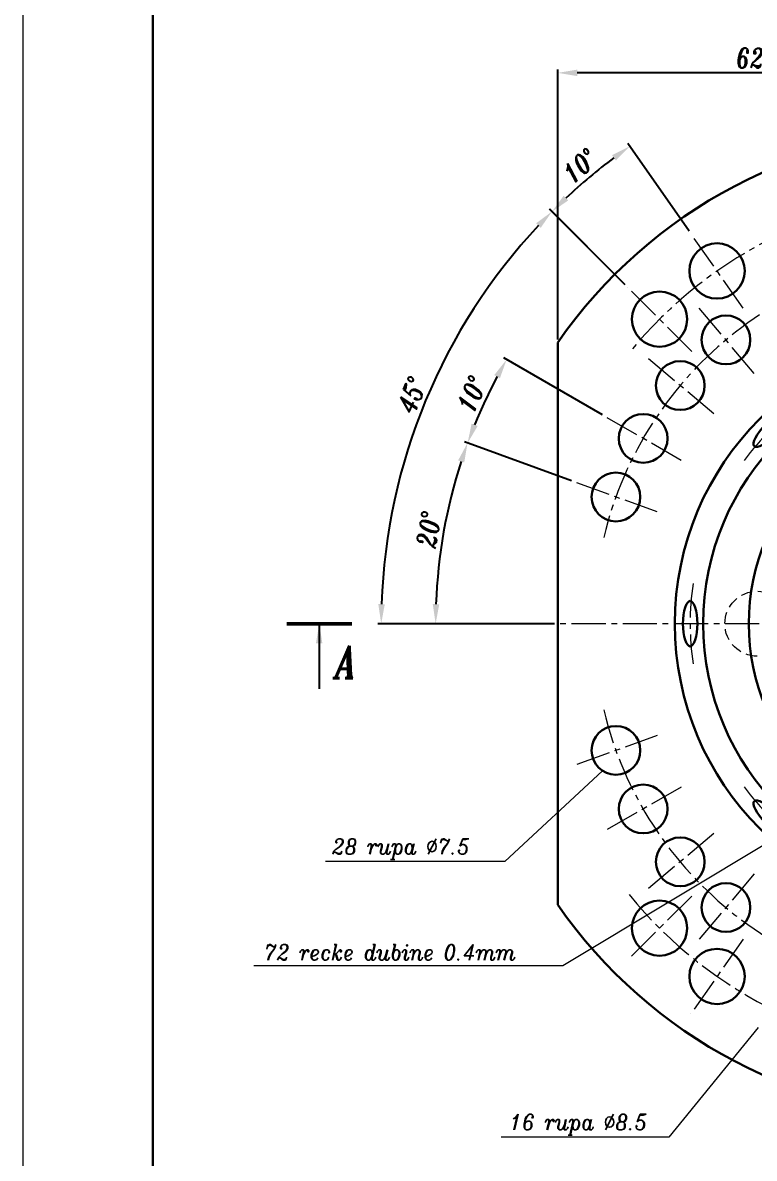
# Model space of a CAD drawing. Extents: x 89 to 647, y -82 to 440.
# Drawn here: x 89 to 201.5, y 94.9 to 269.7 of the extents above; entities that cross this region are included whole.
import ezdxf

# ---------------------------------------------------------------- set-up
doc = ezdxf.new("R2010")
doc.units = 0
doc.header["$LTSCALE"] = 7
doc.header["$MEASUREMENT"] = 0
doc.linetypes.add('CENTER2', pattern=[1.125, 0.75, -0.125, 0.125, -0.125])
doc.linetypes.add('HIDDEN', pattern=[0.375, 0.25, -0.125])
doc.layers.get('0').update_dxf_attribs({"linetype": 'CONTINUOUS', "lineweight": 15})
for name, color, linetype, lineweight in [('1', 1, 'CENTER2', 15), ('2', 2, 'HIDDEN', 15), ('3', 3, 'CONTINUOUS', 30), ('4', 5, 'CONTINUOUS', 50)]:
    doc.layers.add(name, color=color, linetype=linetype, lineweight=lineweight)
doc.styles.add('ITALIC', font='italic.shx', dxfattribs={"width": 0.9, "height": 3})
doc.styles.add('ITALICT', font='ITALICT.shx', dxfattribs={"width": 0.8, "height": 3})
doc.dimstyles.get("Standard").update_dxf_attribs({"dimtxt": 3, "dimasz": 3, "dimexe": 0.5, "dimexo": 0.5, "dimgap": 0.8, "dimtad": 1, "dimdsep": 46, "dimtxsty": 'ITALICT', "dimcen": 0.09, "dimazin": 2, "dimtfac": 1, "dimtmove": 0, "dimatfit": 3, "dimfxl": 1, "dimtolj": 1, "dimtzin": 0, "dimarcsym": 0})

# ---------------------------------------------------------------- blocks, each defined once
blk = doc.blocks.new('*D57')
at = {"color": 0, "lineweight": -2, "transparency": 16777216}
for p, q in [((171.31, 220.94), (171.31, 262.44)), ((233.81, 253.7), (233.81, 262.44)), ((230.81, 261.94), (174.31, 261.94))]:
    blk.add_line(p, q, dxfattribs=at)
at = {"color": 0, "transparency": 16777216}
for points in [[(174.31, 262.44), (174.31, 261.44), (171.31, 261.94)], [(230.81, 262.44), (230.81, 261.44), (233.81, 261.94)]]:
    blk.add_solid(points, dxfattribs=at)
at = {"color": 0, "transparency": 16777216, "insert": (202.56, 264.24), "char_height": 3, "attachment_point": 5, "style": 'ITALICT'}
blk.add_mtext('\\A1;62.5', dxfattribs=at)
blk = doc.blocks.new('*D61')
at = {"color": 0, "lineweight": -2, "transparency": 16777216}
for p, q in [((178.17, 209.32), (162.99, 218.08)), ((173.43, 199.17), (156.97, 205.16))]:
    blk.add_line(p, q, dxfattribs=at)
blk.add_arc((233.81, 177.2), 81.27, 152.1152, 157.8848, dxfattribs=at)
at = {"color": 0, "transparency": 16777216}
for points in [[(161.54, 215.45), (162.41, 214.96), (163.43, 217.83)], [(158.98, 207.61), (158.05, 207.97), (157.44, 204.99)]]:
    blk.add_solid(points, dxfattribs=at)
at = {"color": 0, "transparency": 16777216, "insert": (158.07, 212.51), "char_height": 3, "attachment_point": 5, "rotation": 65, "style": 'ITALICT'}
blk.add_mtext('\\A1;10°', dxfattribs=at)
blk = doc.blocks.new('*D62')
at = {"color": 0, "lineweight": -2, "transparency": 16777216}
for p, q in [((173.43, 199.17), (156.95, 205.17)), ((170.81, 177.2), (152.02, 177.2))]:
    blk.add_line(p, q, dxfattribs=at)
blk.add_arc((233.81, 177.2), 81.29, 162.1147, 177.8853, dxfattribs=at)
at = {"color": 0, "transparency": 16777216}
for points in [[(155.98, 202.32), (156.92, 202), (157.42, 205)], [(153.08, 180.19), (152.08, 180.21), (152.52, 177.2)]]:
    blk.add_solid(points, dxfattribs=at)
at = {"color": 0, "transparency": 16777216, "insert": (151.49, 191.71), "char_height": 3, "attachment_point": 5, "rotation": 80, "style": 'ITALICT'}
blk.add_mtext('\\A1;20°', dxfattribs=at)
blk = doc.blocks.new('*D63')
at = {"color": 0, "lineweight": -2, "transparency": 16777216}
for p, q in [((181.66, 229.35), (170.05, 240.95)), ((170.81, 177.2), (143.65, 177.2))]:
    blk.add_line(p, q, dxfattribs=at)
blk.add_arc((233.81, 177.2), 89.66, 136.9171, 178.0829, dxfattribs=at)
at = {"color": 0, "transparency": 16777216}
for points in [[(167.96, 238.79), (168.68, 238.09), (170.41, 240.6)], [(144.7, 180.19), (143.7, 180.21), (144.15, 177.2)]]:
    blk.add_solid(points, dxfattribs=at)
at = {"color": 0, "transparency": 16777216, "insert": (148.85, 212.39), "char_height": 3, "attachment_point": 5, "rotation": 67.5, "style": 'ITALICT'}
blk.add_mtext('\\A1;45°', dxfattribs=at)
blk = doc.blocks.new('*D64')
at = {"color": 0, "lineweight": -2, "transparency": 16777216}
for p, q in [((191.51, 237.61), (182.1, 251.05)), ((181.66, 229.35), (170.06, 240.95))]:
    blk.add_line(p, q, dxfattribs=at)
blk.add_arc((233.81, 177.2), 89.66, 126.9173, 133.0827, dxfattribs=at)
at = {"color": 0, "transparency": 16777216}
for points in [[(179.66, 249.28), (180.25, 248.47), (182.38, 250.64)], [(172.92, 242.32), (172.22, 243.04), (170.41, 240.59)]]:
    blk.add_solid(points, dxfattribs=at)
at = {"color": 0, "transparency": 16777216, "insert": (174.7, 247.64), "char_height": 3, "attachment_point": 5, "rotation": 40, "style": 'ITALICT'}
blk.add_mtext('\\A1;10°', dxfattribs=at)

msp = doc.modelspace()

# ---------------------------------------------------------------- linework, layer by layer
for p, q in [((89.007, 440.033), (89.007, 20.033)), ((178.207, 154.554), (163.161, 140.617)), ((172.081, 124.629), (216.134, 151.118)), ((163.161, 140.617), (135.591, 140.617)), ((124.578, 124.629), (172.081, 124.629)), ((202.115, 115.054), (188.377, 98.213)), ((188.377, 98.213), (162.602, 98.213))]:
    msp.add_line(p, q)
at = {"layer": '1'}
for p, q in [((199.823, 225.732), (191.793, 237.2)), ((191.911, 219.093), (182.012, 228.993)), ((201.507, 215.691), (192.83, 226.033)), ((195.314, 209.497), (184.972, 218.175)), ((190.29, 202.322), (178.598, 209.072)), ((186.588, 194.384), (173.902, 199.001)), ((233.807, 177.197), (171.307, 177.197)), ((186.588, 160.011), (173.902, 155.394)), ((190.29, 152.072), (178.598, 145.322)), ((195.314, 144.897), (184.972, 136.22)), ((201.507, 138.704), (192.83, 128.362)), ((191.911, 135.301), (182.012, 125.402)), ((199.823, 128.663), (191.793, 117.194))]:
    msp.add_line(p, q, dxfattribs=at)
for radius, start, end in [(66.25, 38.94329, 141.05671), (57, 12.67026, 166.53727), (42.14, 126.57666, 143.42334), (42.14, 171.57666, 188.42334), (57, 193.46273, 347.32974), (42.14, 216.57666, 233.42334), (66.25, 218.94329, 321.05671)]:
    msp.add_arc((233.807, 177.197), radius, start, end, dxfattribs=at)
at = {"layer": '2'}
msp.add_circle((202.007, 177.197), 5, dxfattribs=at)
at = {"layer": '3'}
for p, q in [((109.007, 435.033), (109.007, 25.033)), ((171.307, 220.438), (171.307, 133.957))]:
    msp.add_line(p, q, dxfattribs=at)
for centre, radius in [((195.808, 231.466), 4.25), ((186.962, 224.043), 4.25), ((197.169, 220.862), 3.75), ((233.807, 177.197), 44.5), ((190.143, 213.836), 3.75), ((233.807, 177.197), 40.135), ((233.807, 177.197), 33.125), ((184.444, 205.697), 3.75), ((180.245, 196.692), 3.75), ((180.245, 157.702), 3.75), ((184.444, 148.697), 3.75), ((190.143, 140.558), 3.75), ((197.169, 133.533), 3.75), ((186.962, 130.351), 4.25), ((195.808, 122.928), 4.25)]:
    msp.add_circle(centre, radius, dxfattribs=at)
for start, end in [(34.67741, 145.32259), (214.67741, 325.32259)]:
    msp.add_arc((233.807, 177.197), 76, start, end, dxfattribs=at)
for centre, major_axis in [((204.01, 206.994), (2.475, 2.475)), ((191.668, 177.197), (0, 3.5)), ((204.01, 147.4), (-2.475, 2.475))]:
    msp.add_ellipse(centre, major_axis=major_axis, ratio=0.3163569, dxfattribs=at)
at = {"layer": '4'}
msp.add_line((129.607, 177.197), (139.607, 177.197), dxfattribs=at)

# ---------------------------------------------------------------- texts
for s, height, style, width, p in [('A', 5, 'ITALICT', 0.8, (137.064, 168.8)), ('28 rupa %%C7.5', 2.4, 'ITALIC', 0.9, (136.608, 141.718)), ('72 recke dubine 0.4mm', 2.4, 'ITALIC', 0.9, (126.178, 125.429)), ('16 rupa %%C8.5', 2.4, 'ITALIC', 0.9, (163.905, 99.314))]:
    msp.add_text(s, height=height, dxfattribs=dict(style=style, width=width)).set_placement(p)

# ---------------------------------------------------------------- dimensions: what is measured, and where the dimension line sits
dim = msp.add_linear_dim(base=(171.307, 261.938), p1=(233.807, 253.197), p2=(171.307, 220.438), dimstyle='Standard')
dim.commit()
dim.dimension.update_dxf_attribs({"geometry": '*D57', "text_midpoint": (202.557, 264.238)})
for base, line1, line2, picture, middle in [((178.2, 247.524), ((199.823, 225.732), (191.793, 237.2)), ((191.911, 219.093), (182.012, 228.993)), '*D64', (174.7, 247.639)), ((156.158, 222.028), ((191.911, 219.093), (182.012, 228.993)), ((171.307, 177.197), (296.307, 177.197)), '*D63', (148.846, 212.39)), ((161.184, 213.67), ((190.29, 202.322), (178.598, 209.072)), ((186.588, 194.384), (173.902, 199.001)), '*D61', (158.069, 212.515)), ((154.712, 195.943), ((171.307, 177.197), (296.307, 177.197)), ((186.588, 194.384), (173.902, 199.001)), '*D62', (151.491, 191.712))]:
    dim = msp.add_angular_dim_2l(base=base, line1=line1, line2=line2, dimstyle='Standard')
    dim.commit()
    dim.dimension.update_dxf_attribs({"geometry": picture, "text_midpoint": middle})

# ---------------------------------------------------------------- leaders
msp.add_leader([(134.607, 177.197), (134.607, 167.197)], dimstyle='Standard', override={"dimgap": 0.8, "dimtad": 0})

doc.saveas('drawing.dxf')
